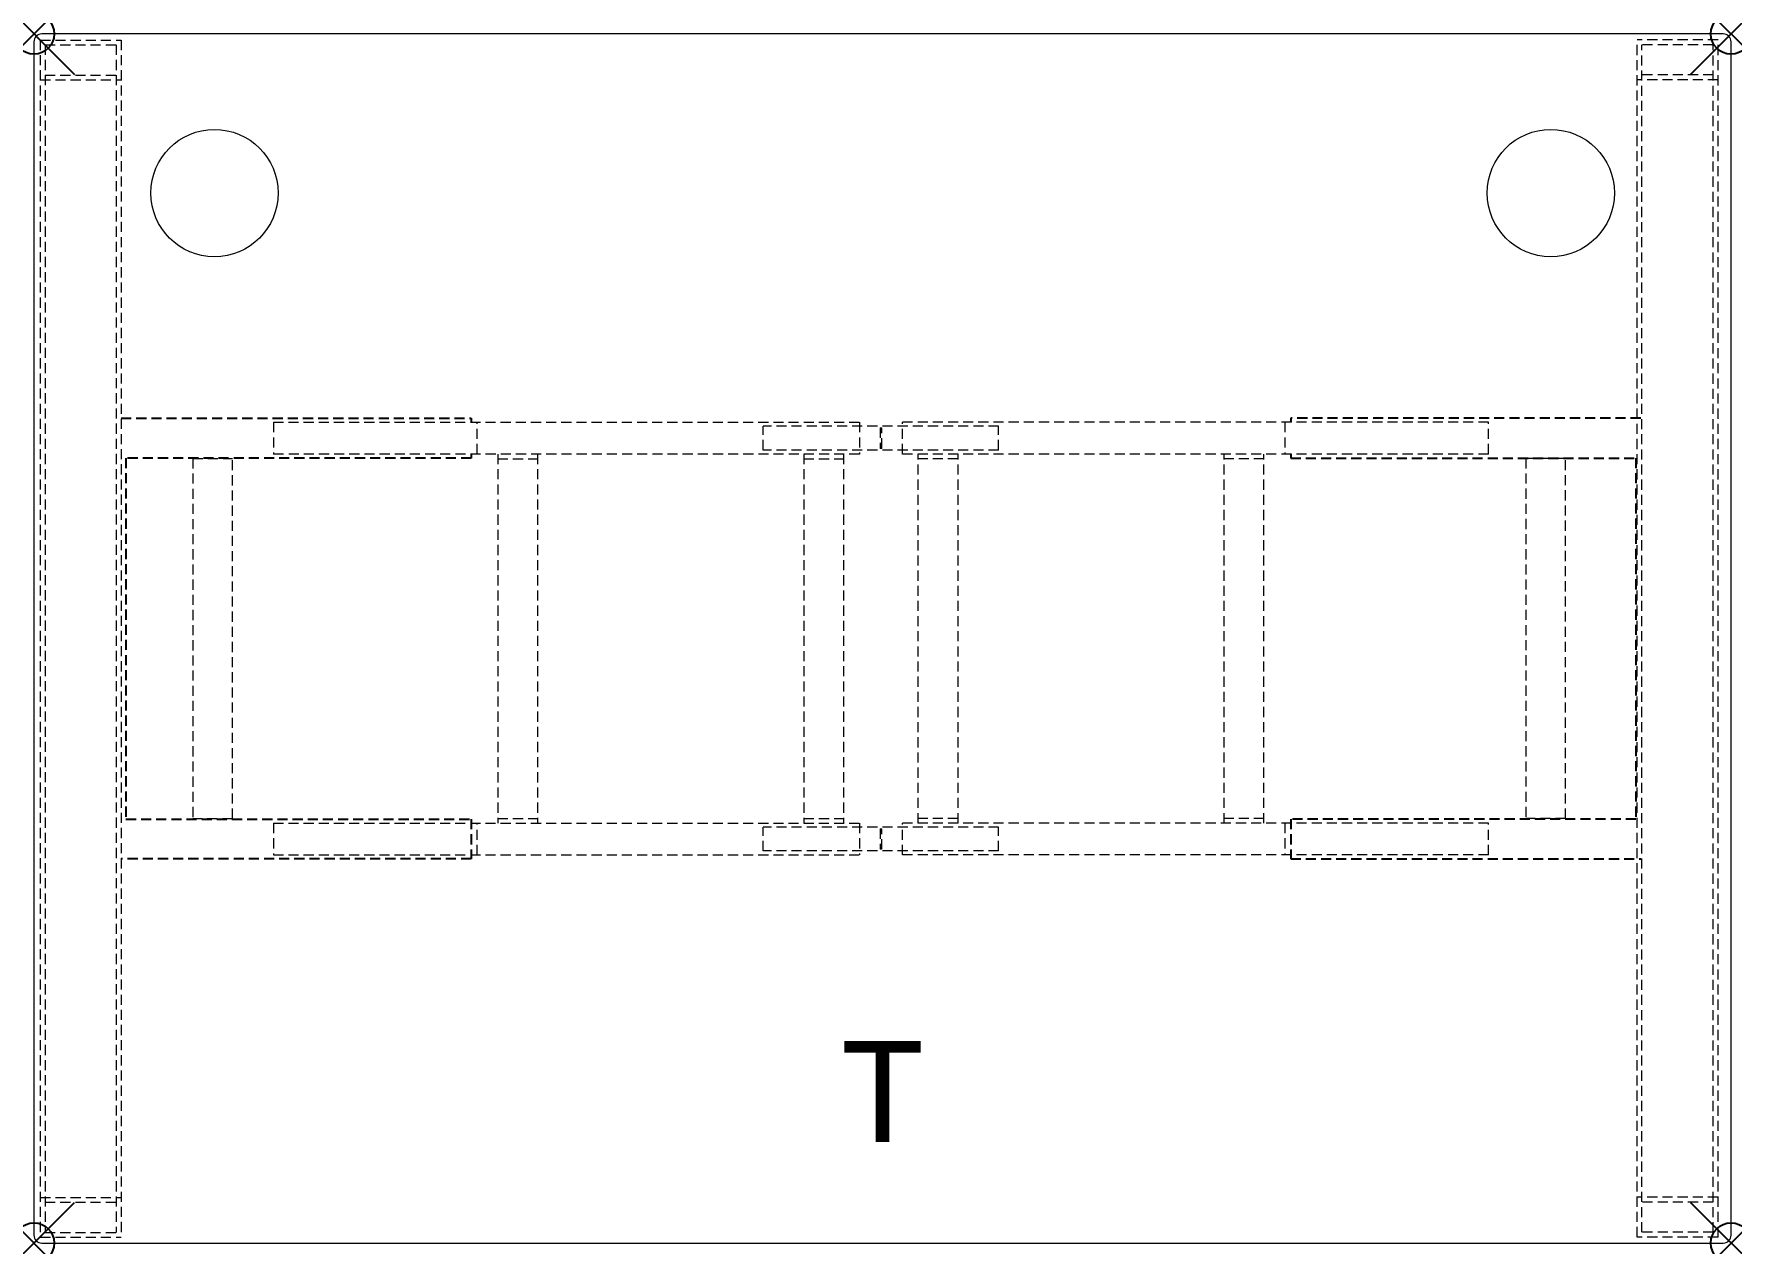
# Model space of a CAD drawing. Extents: x 0 to 42, y -29.9 to 0.
import ezdxf
from ezdxf.enums import TextEntityAlignment as Align

# ---------------------------------------------------------------- set-up
doc = ezdxf.new("R2010")
doc.units = 0
doc.header["$LTSCALE"] = 2
doc.header["$PDMODE"] = 35
doc.linetypes.add('HIDDEN2', pattern=[0.1875, 0.125, -0.0625])
doc.layers.add('AFUTL-P', color=2, linetype='Continuous')
doc.layers.add('AFUTL-P-TN', color=2, linetype='Continuous')
doc.styles.get("Standard").update_dxf_attribs({"font": 'monotxt.shx', "height": 2.5})

msp = doc.modelspace()

# ---------------------------------------------------------------- linework, layer by layer
at = {"layer": 'AFUTL-P', "lineweight": 0}
for p, q in [((41.803, 0), (0.197, 0)), ((0, -0.197), (0, -29.724)), ((42, -29.724), (42, -0.197)), ((0.197, -29.921), (41.803, -29.921))]:
    msp.add_line(p, q, dxfattribs=at)
at = {"layer": 'AFUTL-P', "linetype": 'Continuous', "lineweight": 0}
for p, q in [((41.803, 0), (0.197, 0)), ((0, -0.197), (0, -29.724)), ((42, -29.724), (42, -0.197)), ((0.197, -29.921), (41.803, -29.921))]:
    msp.add_line(p, q, dxfattribs=at)
at = {"layer": 'AFUTL-P', "linetype": 'HIDDEN2', "lineweight": 0}
for p, q in [((0.157, -0.15), (0.157, -29.775)), ((0.157, -0.15), (2.157, -0.15)), ((0.276, -0.268), (0.276, -29.657)), ((0.276, -0.268), (2.039, -0.268)), ((2.039, -0.268), (2.039, -29.657)), ((2.157, -0.15), (2.157, -29.775)), ((41.677, -0.148), (39.677, -0.148)), ((39.677, -29.773), (39.677, -0.148)), ((41.559, -0.266), (39.795, -0.266)), ((39.795, -29.655), (39.795, -0.266)), ((41.559, -29.655), (41.559, -0.266)), ((41.677, -29.773), (41.677, -0.148)), ((0.157, -1.134), (2.157, -1.134)), ((0.276, -1.016), (2.039, -1.016)), ((41.677, -1.132), (39.677, -1.132)), ((41.559, -1.014), (39.795, -1.014)), ((5.925, -9.608), (5.925, -10.396)), ((5.925, -9.608), (20.429, -9.608)), ((10.969, -10.396), (10.969, -9.608)), ((20.429, -9.608), (20.429, -10.396)), ((35.996, -9.608), (21.492, -9.608)), ((21.492, -10.396), (21.492, -9.608)), ((30.953, -9.608), (30.953, -10.396)), ((35.996, -10.396), (35.996, -9.608)), ((23.874, -9.707), (18.047, -9.707)), ((18.047, -10.297), (18.047, -9.707)), ((20.941, -9.747), (20.941, -10.257)), ((20.941, -9.747), (20.98, -9.747)), ((20.98, -10.257), (20.98, -9.747)), ((23.874, -10.297), (23.874, -9.707)), ((20.429, -10.396), (5.925, -10.396)), ((11.48, -10.396), (11.48, -19.53)), ((12.465, -10.396), (12.465, -19.53)), ((23.874, -10.297), (18.047, -10.297)), ((19.051, -10.396), (19.051, -19.53)), ((20.035, -10.396), (20.035, -19.53)), ((20.98, -10.257), (20.941, -10.257)), ((35.996, -10.396), (21.492, -10.396)), ((21.886, -19.53), (21.886, -10.396)), ((22.87, -19.53), (22.87, -10.396)), ((29.457, -19.53), (29.457, -10.396)), ((30.441, -19.53), (30.441, -10.396)), ((3.929, -10.504), (3.929, -19.421)), ((3.929, -10.504), (4.913, -10.504)), ((4.913, -19.421), (4.913, -10.504)), ((11.48, -10.514), (12.465, -10.514)), ((19.051, -10.514), (20.035, -10.514)), ((22.87, -10.514), (21.886, -10.514)), ((30.441, -10.514), (29.457, -10.514)), ((36.921, -10.502), (36.921, -19.419)), ((36.921, -10.502), (37.906, -10.502)), ((37.906, -19.419), (37.906, -10.502)), ((4.913, -19.421), (3.929, -19.421)), ((5.925, -19.53), (5.925, -20.317)), ((5.925, -19.53), (20.429, -19.53)), ((10.969, -20.317), (10.969, -19.53)), ((11.48, -19.411), (12.465, -19.411)), ((23.874, -19.628), (18.047, -19.628)), ((18.047, -20.219), (18.047, -19.628)), ((19.051, -19.411), (20.035, -19.411)), ((20.429, -19.53), (20.429, -20.317)), ((20.941, -19.669), (20.941, -20.178)), ((20.941, -19.669), (20.98, -19.669)), ((20.98, -20.178), (20.98, -19.669)), ((35.996, -19.53), (21.492, -19.53)), ((21.492, -20.317), (21.492, -19.53)), ((22.87, -19.411), (21.886, -19.411)), ((23.874, -20.219), (23.874, -19.628)), ((30.441, -19.411), (29.457, -19.411)), ((30.953, -19.53), (30.953, -20.317)), ((35.996, -20.317), (35.996, -19.53)), ((37.906, -19.419), (36.921, -19.419)), ((5.925, -20.317), (20.429, -20.317)), ((23.874, -20.219), (18.047, -20.219)), ((20.98, -20.178), (20.941, -20.178)), ((35.996, -20.317), (21.492, -20.317)), ((0.157, -28.791), (2.157, -28.791)), ((0.276, -28.909), (2.039, -28.909)), ((41.677, -28.789), (39.677, -28.789)), ((41.559, -28.907), (39.795, -28.907)), ((0.157, -29.775), (2.157, -29.775)), ((0.276, -29.657), (2.039, -29.657)), ((41.677, -29.773), (39.677, -29.773)), ((41.559, -29.655), (39.795, -29.655))]:
    msp.add_line(p, q, dxfattribs=at)
at = {"layer": 'AFUTL-P', "linetype": 'HIDDEN2'}
for p, q in [((2.157, -9.51), (10.819, -9.51)), ((10.819, -9.51), (10.819, -9.608)), ((39.764, -9.51), (31.102, -9.51)), ((31.102, -9.51), (31.102, -9.608)), ((10.819, -10.495), (2.276, -10.495)), ((2.276, -10.495), (2.276, -19.43)), ((10.819, -10.396), (10.819, -10.495)), ((31.102, -10.396), (31.102, -10.495)), ((31.102, -10.495), (39.646, -10.495)), ((39.646, -10.495), (39.646, -19.43)), ((2.276, -19.43), (10.819, -19.43)), ((10.819, -19.43), (10.819, -20.415)), ((39.646, -19.43), (31.102, -19.43)), ((31.102, -19.43), (31.102, -20.415)), ((10.819, -20.415), (2.157, -20.415)), ((31.102, -20.415), (39.764, -20.415))]:
    msp.add_line(p, q, dxfattribs=at)
at = {"layer": 'AFUTL-P', "lineweight": 0}
for centre in [(4.468, -3.937), (37.539, -3.937)]:
    msp.add_circle(centre, 1.575, dxfattribs=at)
for centre, start, end in [((0.197, -0.197), 90, 180), ((41.803, -0.197), 0, 90), ((0.197, -29.724), 180, 270), ((41.803, -29.724), 270, 0)]:
    msp.add_arc(centre, 0.197, start, end, dxfattribs=at)
at = {"layer": 'AFUTL-P', "linetype": 'Continuous', "lineweight": 0}
for centre, start, end in [((0.197, -0.197), 90, 180), ((41.803, -0.197), 0, 90), ((0.197, -29.724), 180, 270), ((41.803, -29.724), 270, 0)]:
    msp.add_arc(centre, 0.197, start, end, dxfattribs=at)
at = {"layer": 'AFUTL-P'}
for p in [(0, 0), (42, 0), (0, -29.921), (42, -29.921)]:
    msp.add_point(p, dxfattribs=at)

# ---------------------------------------------------------------- texts
at = {"layer": 'AFUTL-P-TN'}
msp.add_text('T', height=2.5, dxfattribs=at).set_placement((21, -27.421), align=Align.CENTER)

doc.saveas('drawing.dxf')
